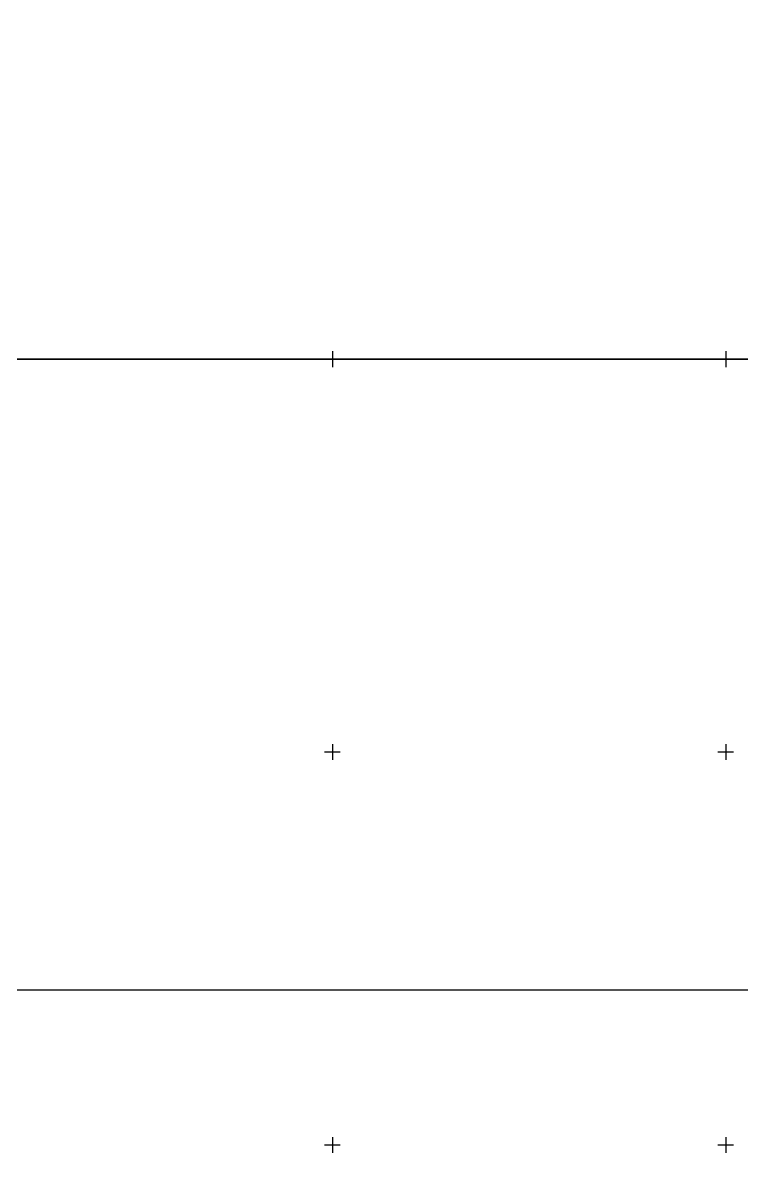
# Model space of a CAD drawing. Extents: x -743125 to -742188, y -1001500 to -1000750.
# Drawn here: x -742789.3 to -742697.9, y -1001353.9 to -1001207.2 of the extents above; entities that cross this region are included whole.
import ezdxf

# ---------------------------------------------------------------- set-up
doc = ezdxf.new("R2010")
doc.units = 0
doc.header["$MEASUREMENT"] = 0
doc.layers.get('0').update_dxf_attribs({"linetype": 'CONTINUOUS'})
doc.layers.add('57', color=7, linetype='CONTINUOUS')
doc.layers.add('60', color=7, linetype='CONTINUOUS')

# ---------------------------------------------------------------- blocks, each defined once
blk = doc.blocks.new('A0_500')
at = {"color": 3, "linetype": 'Continuous'}
blk.add_line((0, -415.5), (577.5, -415.5), dxfattribs=at)

msp = doc.modelspace()

# ---------------------------------------------------------------- linework, layer by layer
at = {"layer": '57', "color": 7, "linetype": 'Continuous'}
for points in [[(-742500, -1001000), (-742500, -1001250), (-742812.5, -1001250), (-742812.5, -1001000)], [(-742500, -1001250), (-742500, -1001500), (-742812.5, -1001500), (-742812.5, -1001250)]]:
    msp.add_lwpolyline(points, close=True, dxfattribs=at)
at = {"layer": '60', "color": 7, "linetype": 'Continuous'}
for p, q in [((-742750, -1001249), (-742750, -1001250)), ((-742700, -1001249), (-742700, -1001250)), ((-742750, -1001250), (-742750, -1001251)), ((-742700, -1001250), (-742700, -1001251)), ((-742750, -1001299), (-742750, -1001301)), ((-742700, -1001299), (-742700, -1001301)), ((-742749, -1001300), (-742751, -1001300)), ((-742699, -1001300), (-742701, -1001300)), ((-742750, -1001349), (-742750, -1001351)), ((-742700, -1001349), (-742700, -1001351)), ((-742749, -1001350), (-742751, -1001350)), ((-742699, -1001350), (-742701, -1001350))]:
    msp.add_line(p, q, dxfattribs=at)

# ---------------------------------------------------------------- block references
at = {"color": 3, "linetype": 'Continuous'}
msp.add_blockref('A0_500', (-742968.04, -1000914.74), dxfattribs=at)

doc.saveas('drawing.dxf')
